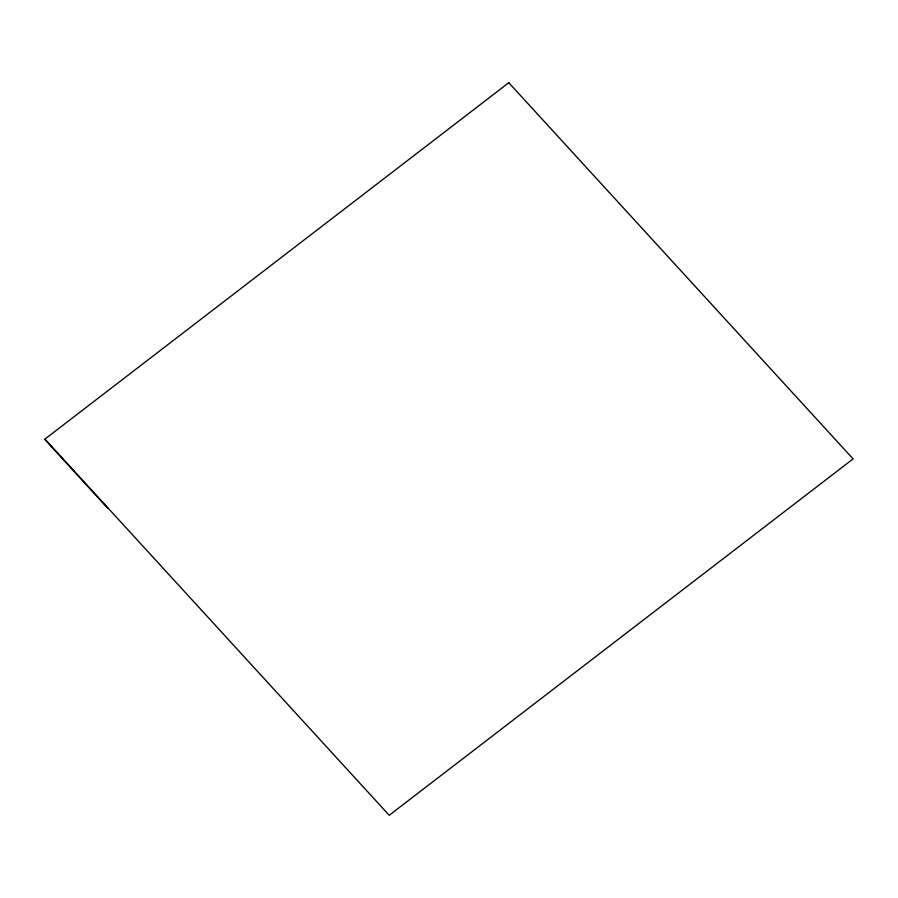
<?xml version="1.0" encoding="UTF-8"?>
<svg xmlns="http://www.w3.org/2000/svg" width="898" height="898" viewBox="0 0 898 898"><rect width="100%" height="100%" fill="white"/><g stroke="black" fill="none" stroke-linecap="round" stroke-linejoin="round"><path stroke-width="1.35" d="M44.9 439.56L107.782 508.268M508.796 82.717L44.934 439.1L389.227 815.283L853.1 458.9L508.796 82.717"/></g></svg>
